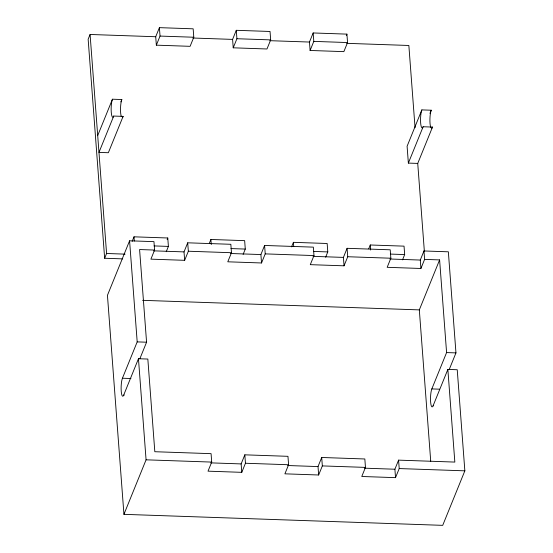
<?xml version="1.0" encoding="UTF-8"?>
<svg xmlns="http://www.w3.org/2000/svg" width="553" height="553" viewBox="0 0 553 553"><rect width="100%" height="100%" fill="white"/><g stroke="black" fill="none" stroke-linecap="round" stroke-linejoin="round"><path stroke-width="0.83" d="M155.711 36.74L156.347 45.159L190.101 46.328L193.792 37.238L193.156 28.818L159.402 27.65L155.711 36.74L90.084 34.473L88.148 39.228L104.648 258.251L122.738 258.88M97.701 135.554L112.459 99.208L121.833 99.533A9.574 1.922 -88 0 0 120.54 107.946A9.574 1.922 -88 0 0 121.273 116.372M113.724 116.061L98.966 152.407L108.347 152.725L123.105 116.379L113.724 116.061A9.574 1.922 -88 0 1 111.25 112.176A9.574 1.922 -88 0 1 112.459 99.208M120.872 101.904L121.833 99.533M156.347 45.159L160.038 36.076L159.402 27.65M104.648 258.251L106.584 253.488L90.084 34.473M449.23 369.487L455.962 352.897L448.352 251.809L423.971 250.965L424.607 259.392L420.916 268.475L387.169 267.313L390.853 258.223L390.224 249.804L347.09 248.311L347.726 256.737L344.042 265.82L310.288 264.659L313.98 255.569L313.344 247.143L264.59 245.463L265.226 253.882L261.534 262.972L227.781 261.804L231.472 252.721L230.836 244.295L187.709 242.808L188.345 251.228L184.654 260.318L150.9 259.15L154.591 250.067L153.955 241.64L129.582 240.797L107.441 295.316L123.941 514.338L442.711 525.35L464.852 470.831L457.234 369.743L447.861 369.418L433.103 405.764L433.683 405.784M132.167 241.364L134.013 236.822L167.766 237.99L168.402 246.41L166.246 251.712M232.592 39.394L236.283 30.304L270.037 31.473L270.673 39.892L266.981 48.982L233.228 47.814L232.592 39.394L192.914 38.019M233.228 47.814L236.919 38.731L236.283 30.304M167.151 239.504L167.766 237.99M124.294 395.098L123.706 395.077A9.574 1.922 -88 0 1 121.225 391.199A9.574 1.922 -88 0 1 122.434 378.231L137.192 341.885L129.582 240.797M123.706 395.077L138.464 358.731L147.838 359.056L154.819 451.718L211.073 453.66L211.709 462.087L208.018 471.17L241.772 472.338L245.456 463.255L244.827 454.829L287.954 456.322L288.59 464.741L284.899 473.831L318.652 474.992L322.337 465.909L321.708 457.483L364.835 458.976L365.464 467.396L361.78 476.486L395.526 477.647L399.218 468.564L398.582 460.137L454.836 462.08L447.861 369.418M139.833 358.8L146.573 342.21L139.591 249.548L154.591 250.067M184.654 260.318L184.018 251.892L187.709 242.808M209.359 243.265L210.893 239.477L244.647 240.645L245.283 249.071L243.126 254.366M309.473 42.049L313.164 32.959L346.918 34.127L347.554 42.553L343.862 51.636L310.109 50.468L309.473 42.049L269.795 40.68M310.109 50.468L313.8 41.385L313.164 32.959M123.941 514.338L146.075 459.82L138.464 358.731M346.302 35.641L346.918 34.127M261.534 262.972L260.898 254.546L264.59 245.463M291.555 246.873L293.401 242.332L327.155 243.493L327.784 251.919L325.634 257.221M241.772 472.338L241.136 463.919L244.827 454.829M344.042 265.82L343.406 257.401L347.09 248.311M421.856 109.895L407.098 146.241L408.363 163.094L417.736 163.418L432.501 127.066L423.121 126.748A9.574 1.922 -88 0 1 420.646 122.863A9.574 1.922 -88 0 1 421.856 109.895L431.229 110.22A9.574 1.922 -88 0 0 429.923 119.123A9.574 1.922 -88 0 0 430.828 127.48M368.74 248.767L370.282 244.986L404.036 246.147L404.665 254.574L402.515 259.875M408.363 163.094L423.121 126.748M429.944 113.379L431.229 110.22M318.652 474.992L318.016 466.573L321.708 457.483M420.916 268.475L420.287 260.055L423.971 250.965M430.725 461.299L419.319 309.887L439.607 259.91L424.607 259.392M395.526 477.647L394.897 469.227L398.582 460.137M433.103 405.764A9.574 1.922 -88 0 1 430.621 401.886A9.574 1.922 -88 0 1 431.831 388.918L446.589 352.572L439.607 259.91M160.038 36.076L193.792 37.238M236.919 38.731L270.673 39.892M313.8 41.385L347.554 42.553M346.683 43.334L408.854 45.477L415.054 127.722M154.059 245.919L168.402 246.41M230.94 248.574L245.283 249.071M313.44 251.421L327.784 251.919M390.321 254.076L404.665 254.574M188.345 251.228L231.472 252.721M265.226 253.882L313.98 255.569M347.726 256.737L390.853 258.223M153.644 250.841L184.018 251.892M230.525 253.502L260.898 254.546M313.026 256.35L343.406 257.401M389.906 259.004L420.287 260.055M106.584 253.488L125.075 254.131M142.57 300.327L419.319 309.887M137.192 341.885L146.573 342.21M446.589 352.572L455.962 352.897M122.434 378.231L130.957 378.529M431.831 388.918L439.504 389.181M146.075 459.82L211.709 462.087M245.456 463.255L288.59 464.741M322.337 465.909L365.464 467.396M399.218 468.564L464.852 470.831M210.755 462.868L241.136 463.919M287.636 465.522L318.016 466.573M364.517 468.177L394.897 469.227M417.736 163.418L424.386 251.65M370.282 244.986L370.662 250.039M293.401 242.332L293.719 246.541M210.893 239.477L211.274 244.53M134.013 236.822L134.331 241.032M432.501 127.066A9.574 1.922 -88 0 1 431.582 128.213M123.105 116.379A9.574 1.922 -88 0 1 122.379 117.464"/></g></svg>
